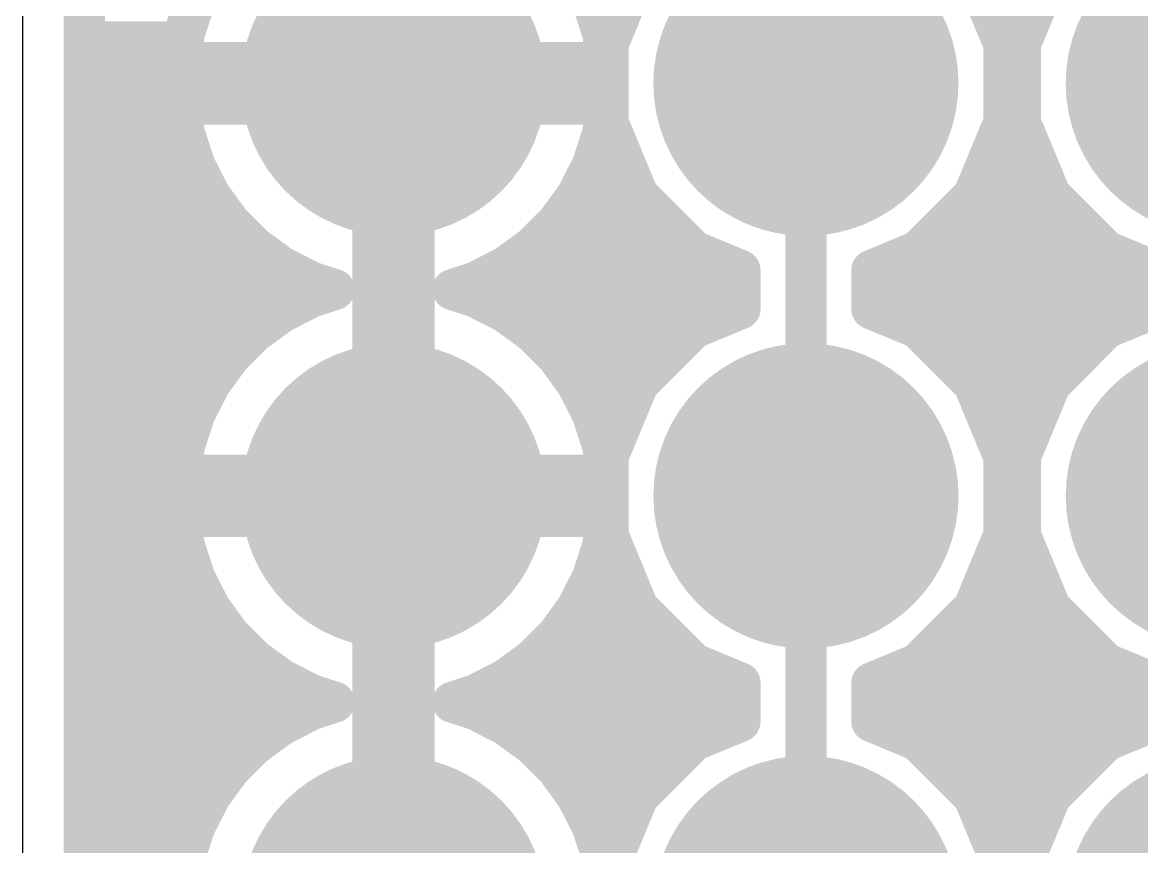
# Model space of a CAD drawing. Extents: x 0 to 38, y 0 to 44.4.
# Drawn here: x 0 to 6.89, y 19.94 to 25.01 of the extents above; entities that cross this region are included whole.
import ezdxf

# ---------------------------------------------------------------- set-up
doc = ezdxf.new("R2010")
doc.units = 0
for name, color, linetype in [('1', 22, 'CONTINUOUS'), ('17', 82, 'CONTINUOUS'), ('20', 7, 'CONTINUOUS')]:
    doc.layers.add(name, color=color, linetype=linetype)

# ---------------------------------------------------------------- blocks, each defined once
blk = doc.blocks.new('ROUNDP')
at = {"const_width": 0.5}
blk.add_lwpolyline([(0, -0.25, 1), (0, 0.25, 1), (0, -0.25)], format="xyb", dxfattribs=at)

msp = doc.modelspace()

# ---------------------------------------------------------------- linework, layer by layer
at = {"layer": '1', "const_width": 0.254}
for points in [[(0.381, 0.381), (0.381, 44.059)], [(2.413, 27.051), (2.413, 24.765)], [(2.159, 24.765), (2.159, 25.9551)], [(3.7924, 25.3286), (3.6068, 24.8805)], [(6.0452, 24.8805), (5.8596, 25.3286)], [(6.3324, 25.3286), (6.1468, 24.8805)], [(1.062, 25.145), (0.9977, 24.9473)], [(3.5743, 24.9473), (3.51, 25.145)], [(0.9977, 24.9473), (0.9689, 24.765)], [(3.6031, 24.765), (3.5743, 24.9473)], [(0.381, 24.892), (0.989, 24.892)], [(2.159, 24.892), (2.413, 24.892)], [(3.583, 24.892), (3.6116, 24.892)], [(3.6068, 24.8805), (3.6068, 24.3955)], [(6.0404, 24.892), (6.1516, 24.892)], [(6.0452, 24.3955), (6.0452, 24.8805)], [(6.1468, 24.8805), (6.1468, 24.3955)], [(0.9689, 24.765), (2.159, 24.765)], [(2.413, 24.765), (2.159, 24.765)], [(2.159, 24.765), (2.159, 24.511)], [(2.413, 24.511), (2.413, 24.765)], [(2.413, 24.765), (3.6031, 24.765)], [(0.381, 24.638), (2.159, 24.638)], [(2.413, 24.638), (3.6068, 24.638)], [(4.826, 24.638), (4.826, 22.098)], [(6.0452, 24.638), (6.1468, 24.638)], [(2.159, 24.511), (0.9689, 24.511)], [(0.9689, 24.511), (0.9977, 24.3287)], [(2.159, 23.4151), (2.159, 24.511)], [(2.159, 24.511), (2.413, 24.511)], [(2.413, 24.511), (2.413, 22.225)], [(3.6031, 24.511), (2.413, 24.511)], [(3.5743, 24.3287), (3.6031, 24.511)], [(0.381, 24.384), (0.989, 24.384)], [(2.159, 24.384), (2.413, 24.384)], [(3.583, 24.384), (3.6116, 24.384)], [(3.6068, 24.3955), (3.7924, 23.9474)], [(5.8596, 23.9474), (6.0452, 24.3955)], [(6.0404, 24.384), (6.1516, 24.384)], [(6.1468, 24.3955), (6.3324, 23.9474)], [(0.9977, 24.3287), (1.062, 24.131)], [(3.51, 24.131), (3.5743, 24.3287)], [(0.381, 24.13), (1.0625, 24.13)], [(1.062, 24.131), (1.1563, 23.9457)], [(2.159, 24.13), (2.413, 24.13)], [(3.4156, 23.9457), (3.51, 24.131)], [(3.5095, 24.13), (3.7168, 24.13)], [(5.9352, 24.13), (6.2568, 24.13)], [(1.1563, 23.9457), (1.2786, 23.7776)], [(3.2934, 23.7776), (3.4156, 23.9457)], [(3.7924, 23.9474), (4.1354, 23.6044)], [(5.5166, 23.6044), (5.8596, 23.9474)], [(6.3324, 23.9474), (6.6754, 23.6044)], [(0.381, 23.876), (1.207, 23.876)], [(2.159, 23.876), (2.413, 23.876)], [(3.365, 23.876), (3.8638, 23.876)], [(5.7882, 23.876), (6.4038, 23.876)], [(1.2786, 23.7776), (1.4256, 23.6305)], [(3.1464, 23.6305), (3.2934, 23.7776)], [(0.381, 23.622), (1.4373, 23.622)], [(1.4256, 23.6305), (1.5937, 23.5084)], [(2.159, 23.622), (2.413, 23.622)], [(2.9783, 23.5084), (3.1464, 23.6305)], [(3.1347, 23.622), (4.1178, 23.622)], [(4.1354, 23.6044), (4.4196, 23.4867)], [(5.2324, 23.4867), (5.5166, 23.6044)], [(5.5342, 23.622), (6.6578, 23.622)], [(6.6754, 23.6044), (7.1235, 23.4188)], [(1.5937, 23.5084), (1.779, 23.414)], [(2.793, 23.414), (2.9783, 23.5084)], [(4.4196, 23.4867), (4.4196, 23.2493)], [(5.2324, 23.2493), (5.2324, 23.4867)], [(1.779, 23.414), (1.9205, 23.368)], [(2.159, 22.225), (2.159, 23.4151)], [(2.6515, 23.368), (2.793, 23.414)], [(0.381, 23.368), (1.9205, 23.368)], [(1.779, 23.322), (1.5937, 23.2276)], [(1.9205, 23.368), (1.779, 23.322)], [(2.159, 23.368), (2.413, 23.368)], [(2.793, 23.322), (2.6515, 23.368)], [(2.6515, 23.368), (4.4196, 23.368)], [(2.9783, 23.2276), (2.793, 23.322)], [(5.2324, 23.368), (11.5316, 23.368)], [(7.1235, 23.3172), (6.6754, 23.1316)], [(4.4196, 23.2493), (4.1354, 23.1316)], [(5.5166, 23.1316), (5.2324, 23.2493)], [(1.5937, 23.2276), (1.4256, 23.1054)], [(3.1464, 23.1054), (2.9783, 23.2276)], [(0.381, 23.114), (1.4373, 23.114)], [(1.4256, 23.1054), (1.2786, 22.9584)], [(2.159, 23.114), (2.413, 23.114)], [(3.1347, 23.114), (4.1178, 23.114)], [(3.2934, 22.9584), (3.1464, 23.1054)], [(4.1354, 23.1316), (3.7924, 22.7886)], [(5.8596, 22.7886), (5.5166, 23.1316)], [(5.5342, 23.114), (6.6578, 23.114)], [(6.6754, 23.1316), (6.3324, 22.7886)], [(1.2786, 22.9584), (1.1563, 22.7903)], [(3.4156, 22.7903), (3.2934, 22.9584)], [(0.381, 22.86), (1.207, 22.86)], [(2.159, 22.86), (2.413, 22.86)], [(3.365, 22.86), (3.8638, 22.86)], [(5.7882, 22.86), (6.4038, 22.86)], [(1.1563, 22.7903), (1.062, 22.605)], [(3.51, 22.605), (3.4156, 22.7903)], [(3.7924, 22.7886), (3.6068, 22.3405)], [(6.0452, 22.3405), (5.8596, 22.7886)], [(6.3324, 22.7886), (6.1468, 22.3405)], [(0.381, 22.606), (1.0625, 22.606)], [(1.062, 22.605), (0.9977, 22.4073)], [(2.159, 22.606), (2.413, 22.606)], [(3.5095, 22.606), (3.7168, 22.606)], [(3.5743, 22.4073), (3.51, 22.605)], [(5.9352, 22.606), (6.2568, 22.606)], [(0.381, 22.352), (0.989, 22.352)], [(0.9977, 22.4073), (0.9689, 22.225)], [(2.159, 22.352), (2.413, 22.352)], [(3.6031, 22.225), (3.5743, 22.4073)], [(3.583, 22.352), (3.6116, 22.352)], [(6.0404, 22.352), (6.1516, 22.352)], [(3.6068, 22.3405), (3.6068, 21.8555)], [(6.0452, 21.8555), (6.0452, 22.3405)], [(6.1468, 22.3405), (6.1468, 21.8555)], [(0.9689, 22.225), (2.159, 22.225)], [(2.413, 22.225), (2.159, 22.225)], [(2.159, 22.225), (2.159, 21.971)], [(2.413, 21.971), (2.413, 22.225)], [(2.413, 22.225), (3.6031, 22.225)], [(0.381, 22.098), (2.159, 22.098)], [(2.413, 22.098), (3.6068, 22.098)], [(4.826, 22.098), (4.826, 19.558)], [(6.0452, 22.098), (6.1468, 22.098)], [(2.159, 21.971), (0.9689, 21.971)], [(0.9689, 21.971), (0.9977, 21.7887)], [(2.159, 20.8751), (2.159, 21.971)], [(2.159, 21.971), (2.413, 21.971)], [(2.413, 21.971), (2.413, 19.685)], [(3.6031, 21.971), (2.413, 21.971)], [(3.5743, 21.7887), (3.6031, 21.971)], [(0.381, 21.844), (0.989, 21.844)], [(2.159, 21.844), (2.413, 21.844)], [(3.583, 21.844), (3.6116, 21.844)], [(3.6068, 21.8555), (3.7924, 21.4074)], [(5.8596, 21.4074), (6.0452, 21.8555)], [(6.0404, 21.844), (6.1516, 21.844)], [(6.1468, 21.8555), (6.3324, 21.4074)], [(0.9977, 21.7887), (1.062, 21.591)], [(3.51, 21.591), (3.5743, 21.7887)], [(0.381, 21.59), (1.0625, 21.59)], [(1.062, 21.591), (1.1563, 21.4057)], [(2.159, 21.59), (2.413, 21.59)], [(3.4156, 21.4057), (3.51, 21.591)], [(3.5095, 21.59), (3.7168, 21.59)], [(5.9352, 21.59), (6.2568, 21.59)], [(1.1563, 21.4057), (1.2786, 21.2376)], [(3.2934, 21.2376), (3.4156, 21.4057)], [(3.7924, 21.4074), (4.1354, 21.0644)], [(5.5166, 21.0644), (5.8596, 21.4074)], [(6.3324, 21.4074), (6.6754, 21.0644)], [(0.381, 21.336), (1.207, 21.336)], [(2.159, 21.336), (2.413, 21.336)], [(3.365, 21.336), (3.8638, 21.336)], [(5.7882, 21.336), (6.4038, 21.336)], [(1.2786, 21.2376), (1.4256, 21.0906)], [(3.1464, 21.0906), (3.2934, 21.2376)], [(0.381, 21.082), (1.4373, 21.082)], [(1.4256, 21.0906), (1.5937, 20.9684)], [(2.159, 21.082), (2.413, 21.082)], [(2.9783, 20.9684), (3.1464, 21.0906)], [(3.1347, 21.082), (4.1178, 21.082)], [(4.1354, 21.0644), (4.4196, 20.9467)], [(5.2324, 20.9467), (5.5166, 21.0644)], [(5.5342, 21.082), (6.6578, 21.082)], [(6.6754, 21.0644), (7.1235, 20.8788)], [(1.5937, 20.9684), (1.779, 20.874)], [(2.793, 20.874), (2.9783, 20.9684)], [(4.4196, 20.9467), (4.4196, 20.7093)], [(5.2324, 20.7093), (5.2324, 20.9467)], [(1.779, 20.874), (1.9205, 20.828)], [(2.159, 19.685), (2.159, 20.8751)], [(2.6515, 20.828), (2.793, 20.874)], [(0.381, 20.828), (1.9205, 20.828)], [(1.779, 20.782), (1.5937, 20.6876)], [(1.9205, 20.828), (1.779, 20.782)], [(2.159, 20.828), (2.413, 20.828)], [(2.793, 20.782), (2.6515, 20.828)], [(2.6515, 20.828), (4.4196, 20.828)], [(2.9783, 20.6876), (2.793, 20.782)], [(5.2324, 20.828), (9.5779, 20.828)], [(7.1235, 20.7772), (6.6754, 20.5916)], [(4.4196, 20.7093), (4.1354, 20.5916)], [(5.5166, 20.5916), (5.2324, 20.7093)], [(1.5937, 20.6876), (1.4256, 20.5654)], [(3.1464, 20.5654), (2.9783, 20.6876)], [(0.381, 20.574), (1.4373, 20.574)], [(1.4256, 20.5654), (1.2786, 20.4184)], [(2.159, 20.574), (2.413, 20.574)], [(3.1347, 20.574), (4.1178, 20.574)], [(3.2934, 20.4184), (3.1464, 20.5654)], [(4.1354, 20.5916), (3.7924, 20.2486)], [(5.8596, 20.2486), (5.5166, 20.5916)], [(5.5342, 20.574), (6.6578, 20.574)], [(6.6754, 20.5916), (6.3324, 20.2486)], [(1.2786, 20.4184), (1.1563, 20.2503)], [(3.4156, 20.2503), (3.2934, 20.4184)], [(0.381, 20.32), (1.207, 20.32)], [(2.159, 20.32), (2.413, 20.32)], [(3.365, 20.32), (3.8638, 20.32)], [(5.7882, 20.32), (6.4038, 20.32)], [(1.1563, 20.2503), (1.062, 20.065)], [(3.51, 20.065), (3.4156, 20.2503)], [(3.7924, 20.2486), (3.6068, 19.8005)], [(6.0452, 19.8005), (5.8596, 20.2486)], [(6.3324, 20.2486), (6.1468, 19.8005)], [(0.381, 20.066), (1.0625, 20.066)], [(1.062, 20.065), (0.9977, 19.8673)], [(2.159, 20.066), (2.413, 20.066)], [(3.5095, 20.066), (3.7168, 20.066)], [(3.5743, 19.8673), (3.51, 20.065)], [(5.9352, 20.066), (6.2568, 20.066)], [(0.9977, 19.8673), (0.9689, 19.685)], [(3.6031, 19.685), (3.5743, 19.8673)], [(0.381, 19.812), (0.989, 19.812)], [(2.159, 19.812), (2.413, 19.812)], [(3.583, 19.812), (3.6116, 19.812)], [(6.0404, 19.812), (6.1516, 19.812)]]:
    msp.add_lwpolyline(points, dxfattribs=at)
at = {"layer": '1', "const_width": 0.127}
for points in [[(0.9373, 24.9669, 1), (1.0581, 24.9277)], [(1.0604, 24.9374, 1), (0.935, 24.9572)], [(3.637, 24.9572, 1), (3.5116, 24.9374)], [(3.5139, 24.9277, 1), (3.6347, 24.9669)], [(0.381, 24.9555, 1), (0.381, 24.8285)], [(0.989, 24.8285, 1), (0.989, 24.9555)], [(2.159, 24.9555, 1), (2.159, 24.8285)], [(2.413, 24.8285, 1), (2.413, 24.9555)], [(3.583, 24.9555, 1), (3.583, 24.8285)], [(3.6703, 24.8805, 1), (3.5433, 24.8805)], [(3.5481, 24.9048, 1), (3.6655, 24.8562)], [(3.6116, 24.8285, 1), (3.6116, 24.9555)], [(6.0404, 24.9555, 1), (6.0404, 24.8285)], [(6.1087, 24.8805, 1), (5.9817, 24.8805)], [(5.9865, 24.8562, 1), (6.1039, 24.9048)], [(6.2103, 24.8805, 1), (6.0833, 24.8805)], [(6.0881, 24.9048, 1), (6.2055, 24.8562)], [(6.1516, 24.8285, 1), (6.1516, 24.9555)], [(0.9689, 24.8285, 1), (0.9689, 24.7015)], [(2.159, 24.8285, 1), (2.159, 24.7015)], [(2.2225, 24.765, 1), (2.0955, 24.765)], [(2.159, 24.7015, 1), (2.159, 24.8285)], [(2.4765, 24.765, 1), (2.3495, 24.765)], [(2.413, 24.8285, 1), (2.413, 24.7015)], [(2.413, 24.7015, 1), (2.413, 24.8285)], [(3.6031, 24.7015, 1), (3.6031, 24.8285)], [(0.9061, 24.7749, 1), (1.0316, 24.7551)], [(2.0955, 24.765, 1), (2.2225, 24.765)], [(2.3495, 24.765, 1), (2.4765, 24.765)], [(3.5404, 24.7551, 1), (3.6659, 24.7749)], [(0.381, 24.7015, 1), (0.381, 24.5745)], [(2.159, 24.5745, 1), (2.159, 24.7015)], [(2.413, 24.7015, 1), (2.413, 24.5745)], [(3.6068, 24.5745, 1), (3.6068, 24.7015)], [(4.8895, 24.638, 1), (4.7625, 24.638)], [(6.0452, 24.7015, 1), (6.0452, 24.5745)], [(6.1468, 24.5745, 1), (6.1468, 24.7015)], [(1.0316, 24.5209, 1), (0.9061, 24.5011)], [(0.9689, 24.5745, 1), (0.9689, 24.4475)], [(2.2225, 24.511, 1), (2.0955, 24.511)], [(2.159, 24.5745, 1), (2.159, 24.4475)], [(2.159, 24.4475, 1), (2.159, 24.5745)], [(2.4765, 24.511, 1), (2.3495, 24.511)], [(2.413, 24.5745, 1), (2.413, 24.4475)], [(2.413, 24.4475, 1), (2.413, 24.5745)], [(3.6659, 24.5011, 1), (3.5404, 24.5209)], [(3.6031, 24.4475, 1), (3.6031, 24.5745)], [(2.0955, 24.511, 1), (2.2225, 24.511)], [(2.3495, 24.511, 1), (2.4765, 24.511)], [(0.381, 24.4475, 1), (0.381, 24.3205)], [(0.989, 24.3205, 1), (0.989, 24.4475)], [(2.159, 24.4475, 1), (2.159, 24.3205)], [(2.413, 24.3205, 1), (2.413, 24.4475)], [(3.583, 24.4475, 1), (3.583, 24.3205)], [(3.6655, 24.4198, 1), (3.5481, 24.3712)], [(3.6116, 24.3205, 1), (3.6116, 24.4475)], [(6.0404, 24.4475, 1), (6.0404, 24.3205)], [(6.1039, 24.3712, 1), (5.9865, 24.4198)], [(6.2055, 24.4198, 1), (6.0881, 24.3712)], [(6.1516, 24.3205, 1), (6.1516, 24.4475)], [(1.0581, 24.3483, 1), (0.9373, 24.3091)], [(3.6347, 24.3091, 1), (3.5139, 24.3483)], [(3.5433, 24.3955, 1), (3.6703, 24.3955)], [(5.9817, 24.3955, 1), (6.1087, 24.3955)], [(6.0833, 24.3955, 1), (6.2103, 24.3955)], [(0.935, 24.3188, 1), (1.0604, 24.3386)], [(3.5116, 24.3386, 1), (3.637, 24.3188)], [(0.381, 24.1935, 1), (0.381, 24.0665)], [(1.1185, 24.1598, 1), (1.0054, 24.1022)], [(1.0016, 24.1114, 1), (1.1224, 24.1506)], [(1.0625, 24.0665, 1), (1.0625, 24.1935)], [(2.159, 24.1935, 1), (2.159, 24.0665)], [(2.413, 24.0665, 1), (2.413, 24.1935)], [(3.5095, 24.1935, 1), (3.5095, 24.0665)], [(3.4496, 24.1506, 1), (3.5704, 24.1114)], [(3.5666, 24.1022, 1), (3.4535, 24.1598)], [(3.7168, 24.0665, 1), (3.7168, 24.1935)], [(5.9352, 24.1935, 1), (5.9352, 24.0665)], [(6.2568, 24.0665, 1), (6.2568, 24.1935)], [(1.2077, 23.9831, 1), (1.105, 23.9084)], [(3.467, 23.9084, 1), (3.3643, 23.9831)], [(3.8373, 23.9923, 1), (3.7475, 23.9025)], [(5.9045, 23.9025, 1), (5.8147, 23.9923)], [(6.3773, 23.9923, 1), (6.2875, 23.9025)], [(0.381, 23.9395, 1), (0.381, 23.8125)], [(1.0998, 23.9169, 1), (1.2129, 23.9746)], [(1.207, 23.8125, 1), (1.207, 23.9395)], [(2.159, 23.9395, 1), (2.159, 23.8125)], [(2.413, 23.8125, 1), (2.413, 23.9395)], [(3.365, 23.9395, 1), (3.365, 23.8125)], [(3.3591, 23.9746, 1), (3.4722, 23.9169)], [(3.7337, 23.9231, 1), (3.8511, 23.9717)], [(3.8638, 23.8125, 1), (3.8638, 23.9395)], [(5.7882, 23.9395, 1), (5.7882, 23.8125)], [(5.8009, 23.9717, 1), (5.9183, 23.9231)], [(6.2737, 23.9231, 1), (6.3911, 23.9717)], [(6.4038, 23.8125, 1), (6.4038, 23.9395)], [(1.3235, 23.8225, 1), (1.2336, 23.7327)], [(1.2272, 23.7402, 1), (1.3299, 23.8149)], [(3.2421, 23.8149, 1), (3.3448, 23.7402)], [(3.3383, 23.7327, 1), (3.2485, 23.8225)], [(0.381, 23.6855, 1), (0.381, 23.5585)], [(1.4629, 23.6819, 1), (1.3882, 23.5792)], [(1.3807, 23.5856, 1), (1.4705, 23.6755)], [(1.4373, 23.5585, 1), (1.4373, 23.6855)], [(2.159, 23.6855, 1), (2.159, 23.5585)], [(2.413, 23.5585, 1), (2.413, 23.6855)], [(3.1347, 23.6855, 1), (3.1347, 23.5585)], [(3.1015, 23.6755, 1), (3.1913, 23.5856)], [(3.1838, 23.5792, 1), (3.1091, 23.6819)], [(4.1597, 23.6631, 1), (4.1111, 23.5457)], [(4.1178, 23.5585, 1), (4.1178, 23.6855)], [(5.5342, 23.6855, 1), (5.5342, 23.5585)], [(5.5409, 23.5457, 1), (5.4923, 23.6631)], [(6.6997, 23.6631, 1), (6.6511, 23.5457)], [(6.6578, 23.5585, 1), (6.6578, 23.6855)], [(4.0905, 23.5595, 1), (4.1803, 23.6493)], [(5.4717, 23.6493, 1), (5.5615, 23.5595)], [(6.6305, 23.5595, 1), (6.7203, 23.6493)], [(1.6226, 23.5649, 1), (1.5649, 23.4518)], [(1.5564, 23.457, 1), (1.6311, 23.5597)], [(2.9409, 23.5597, 1), (3.0156, 23.457)], [(3.0071, 23.4518, 1), (2.9494, 23.5649)], [(4.4831, 23.4867, 1), (4.3561, 23.4867)], [(4.3953, 23.428, 1), (4.4439, 23.5454)], [(5.2959, 23.4867, 1), (5.1689, 23.4867)], [(5.2081, 23.5454, 1), (5.2567, 23.428)], [(1.7986, 23.4744, 1), (1.7594, 23.3536)], [(1.7502, 23.3574, 1), (1.8078, 23.4705)], [(2.2225, 23.4151, 1), (2.0955, 23.4151)], [(2.7642, 23.4705, 1), (2.8218, 23.3574)], [(2.8126, 23.3536, 1), (2.7734, 23.4744)], [(0.381, 23.4315, 1), (0.381, 23.3045)], [(1.7594, 23.3824, 1), (1.7986, 23.2616)], [(1.8078, 23.2655, 1), (1.7502, 23.3786)], [(1.9401, 23.3076, 1), (1.9008, 23.4284)], [(1.9008, 23.3076, 1), (1.9401, 23.4284)], [(1.9205, 23.3045, 1), (1.9205, 23.4315)], [(2.159, 23.4315, 1), (2.159, 23.3045)], [(2.0955, 23.4151, 1), (2.2225, 23.4151)], [(2.413, 23.3045, 1), (2.413, 23.4315)], [(2.6712, 23.4284, 1), (2.6319, 23.3076)], [(2.6515, 23.4315, 1), (2.6515, 23.3045)], [(2.6319, 23.4284, 1), (2.6712, 23.3076)], [(2.8218, 23.3786, 1), (2.7642, 23.2655)], [(2.7734, 23.2616, 1), (2.8126, 23.3824)], [(4.4196, 23.3045, 1), (4.4196, 23.4315)], [(5.2324, 23.4315, 1), (5.2324, 23.3045)], [(4.4439, 23.1906, 1), (4.3953, 23.308)], [(5.2567, 23.308, 1), (5.2081, 23.1906)], [(1.5649, 23.2842, 1), (1.6226, 23.1711)], [(1.6311, 23.1763, 1), (1.5564, 23.279)], [(3.0156, 23.279, 1), (2.9409, 23.1763)], [(2.9494, 23.1711, 1), (3.0071, 23.2842)], [(4.3561, 23.2493, 1), (4.4831, 23.2493)], [(5.1689, 23.2493, 1), (5.2959, 23.2493)], [(0.381, 23.1775, 1), (0.381, 23.0505)], [(1.4705, 23.0605, 1), (1.3807, 23.1503)], [(1.4373, 23.0505, 1), (1.4373, 23.1775)], [(2.159, 23.1775, 1), (2.159, 23.0505)], [(2.413, 23.0505, 1), (2.413, 23.1775)], [(3.1347, 23.1775, 1), (3.1347, 23.0505)], [(3.1913, 23.1503, 1), (3.1015, 23.0605)], [(4.1111, 23.1903, 1), (4.1597, 23.0729)], [(4.1803, 23.0867, 1), (4.0905, 23.1765)], [(4.1178, 23.0505, 1), (4.1178, 23.1775)], [(5.5615, 23.1765, 1), (5.4717, 23.0867)], [(5.5342, 23.1775, 1), (5.5342, 23.0505)], [(5.4923, 23.0729, 1), (5.5409, 23.1903)], [(6.6511, 23.1903, 1), (6.6997, 23.0729)], [(6.7203, 23.0867, 1), (6.6305, 23.1765)], [(6.6578, 23.0505, 1), (6.6578, 23.1775)], [(1.3882, 23.1568, 1), (1.4629, 23.0541)], [(3.1091, 23.0541, 1), (3.1838, 23.1568)], [(1.2336, 23.0033, 1), (1.3235, 22.9135)], [(1.3299, 22.9211, 1), (1.2272, 22.9958)], [(3.3448, 22.9958, 1), (3.2421, 22.9211)], [(3.2485, 22.9135, 1), (3.3383, 23.0033)], [(0.381, 22.9235, 1), (0.381, 22.7965)], [(1.207, 22.7965, 1), (1.207, 22.9235)], [(2.159, 22.9235, 1), (2.159, 22.7965)], [(2.413, 22.7965, 1), (2.413, 22.9235)], [(3.365, 22.9235, 1), (3.365, 22.7965)], [(3.8638, 22.7965, 1), (3.8638, 22.9235)], [(5.7882, 22.9235, 1), (5.7882, 22.7965)], [(6.4038, 22.7965, 1), (6.4038, 22.9235)], [(1.105, 22.8276, 1), (1.2077, 22.7529)], [(1.2129, 22.7614, 1), (1.0998, 22.8191)], [(3.4722, 22.8191, 1), (3.3591, 22.7614)], [(3.3643, 22.7529, 1), (3.467, 22.8276)], [(3.7475, 22.8335, 1), (3.8373, 22.7437)], [(3.8511, 22.7643, 1), (3.7337, 22.8129)], [(5.9183, 22.8129, 1), (5.8009, 22.7643)], [(5.8147, 22.7437, 1), (5.9045, 22.8335)], [(6.2875, 22.8335, 1), (6.3773, 22.7437)], [(6.3911, 22.7643, 1), (6.2737, 22.8129)], [(0.381, 22.6695, 1), (0.381, 22.5425)], [(1.0054, 22.6338, 1), (1.1185, 22.5762)], [(1.1224, 22.5854, 1), (1.0016, 22.6246)], [(1.0625, 22.5425, 1), (1.0625, 22.6695)], [(2.159, 22.6695, 1), (2.159, 22.5425)], [(2.413, 22.5425, 1), (2.413, 22.6695)], [(3.5095, 22.6695, 1), (3.5095, 22.5425)], [(3.5704, 22.6246, 1), (3.4496, 22.5854)], [(3.4535, 22.5762, 1), (3.5666, 22.6338)], [(3.7168, 22.5425, 1), (3.7168, 22.6695)], [(5.9352, 22.6695, 1), (5.9352, 22.5425)], [(6.2568, 22.5425, 1), (6.2568, 22.6695)], [(0.381, 22.4155, 1), (0.381, 22.2885)], [(0.9373, 22.4269, 1), (1.0581, 22.3877)], [(1.0604, 22.3974, 1), (0.935, 22.4172)], [(0.989, 22.2885, 1), (0.989, 22.4155)], [(2.159, 22.4155, 1), (2.159, 22.2885)], [(2.413, 22.2885, 1), (2.413, 22.4155)], [(3.637, 22.4172, 1), (3.5116, 22.3974)], [(3.5139, 22.3877, 1), (3.6347, 22.4269)], [(3.583, 22.4155, 1), (3.583, 22.2885)], [(3.6116, 22.2885, 1), (3.6116, 22.4155)], [(6.0404, 22.4155, 1), (6.0404, 22.2885)], [(6.1516, 22.2885, 1), (6.1516, 22.4155)], [(3.6703, 22.3405, 1), (3.5433, 22.3405)], [(3.5481, 22.3648, 1), (3.6655, 22.3162)], [(6.1087, 22.3405, 1), (5.9817, 22.3405)], [(5.9865, 22.3162, 1), (6.1039, 22.3648)], [(6.2103, 22.3405, 1), (6.0833, 22.3405)], [(6.0881, 22.3648, 1), (6.2055, 22.3162)], [(0.9689, 22.2885, 1), (0.9689, 22.1615)], [(2.159, 22.2885, 1), (2.159, 22.1615)], [(2.2225, 22.225, 1), (2.0955, 22.225)], [(2.159, 22.1615, 1), (2.159, 22.2885)], [(2.4765, 22.225, 1), (2.3495, 22.225)], [(2.413, 22.2885, 1), (2.413, 22.1615)], [(2.413, 22.1615, 1), (2.413, 22.2885)], [(3.6031, 22.1615, 1), (3.6031, 22.2885)], [(0.9061, 22.2349, 1), (1.0316, 22.2151)], [(2.0955, 22.225, 1), (2.2225, 22.225)], [(2.3495, 22.225, 1), (2.4765, 22.225)], [(3.5404, 22.2151, 1), (3.6659, 22.2349)], [(0.381, 22.1615, 1), (0.381, 22.0345)], [(2.159, 22.0345, 1), (2.159, 22.1615)], [(2.413, 22.1615, 1), (2.413, 22.0345)], [(3.6068, 22.0345, 1), (3.6068, 22.1615)], [(4.8895, 22.098, 1), (4.7625, 22.098)], [(6.0452, 22.1615, 1), (6.0452, 22.0345)], [(6.1468, 22.0345, 1), (6.1468, 22.1615)], [(4.7625, 22.098, 1), (4.8895, 22.098)], [(1.0316, 21.9809, 1), (0.9061, 21.9611)], [(0.9689, 22.0345, 1), (0.9689, 21.9075)], [(2.2225, 21.971, 1), (2.0955, 21.971)], [(2.159, 22.0345, 1), (2.159, 21.9075)], [(2.159, 21.9075, 1), (2.159, 22.0345)], [(2.4765, 21.971, 1), (2.3495, 21.971)], [(2.413, 22.0345, 1), (2.413, 21.9075)], [(2.413, 21.9075, 1), (2.413, 22.0345)], [(3.6659, 21.9611, 1), (3.5404, 21.9809)], [(3.6031, 21.9075, 1), (3.6031, 22.0345)], [(2.0955, 21.971, 1), (2.2225, 21.971)], [(2.3495, 21.971, 1), (2.4765, 21.971)], [(0.381, 21.9075, 1), (0.381, 21.7805)], [(0.989, 21.7805, 1), (0.989, 21.9075)], [(2.159, 21.9075, 1), (2.159, 21.7805)], [(2.413, 21.7805, 1), (2.413, 21.9075)], [(3.583, 21.9075, 1), (3.583, 21.7805)], [(3.6655, 21.8798, 1), (3.5481, 21.8312)], [(3.6116, 21.7805, 1), (3.6116, 21.9075)], [(6.0404, 21.9075, 1), (6.0404, 21.7805)], [(6.1039, 21.8312, 1), (5.9865, 21.8798)], [(6.2055, 21.8798, 1), (6.0881, 21.8312)], [(6.1516, 21.7805, 1), (6.1516, 21.9075)], [(1.0581, 21.8083, 1), (0.9373, 21.7691)], [(0.935, 21.7788, 1), (1.0604, 21.7986)], [(3.5116, 21.7986, 1), (3.637, 21.7788)], [(3.6347, 21.7691, 1), (3.5139, 21.8083)], [(3.5433, 21.8555, 1), (3.6703, 21.8555)], [(5.9817, 21.8555, 1), (6.1087, 21.8555)], [(6.0833, 21.8555, 1), (6.2103, 21.8555)], [(0.381, 21.6535, 1), (0.381, 21.5265)], [(1.1185, 21.6198, 1), (1.0054, 21.5622)], [(1.0625, 21.5265, 1), (1.0625, 21.6535)], [(2.159, 21.6535, 1), (2.159, 21.5265)], [(2.413, 21.5265, 1), (2.413, 21.6535)], [(3.5095, 21.6535, 1), (3.5095, 21.5265)], [(3.5666, 21.5622, 1), (3.4535, 21.6198)], [(3.7168, 21.5265, 1), (3.7168, 21.6535)], [(5.9352, 21.6535, 1), (5.9352, 21.5265)], [(6.2568, 21.5265, 1), (6.2568, 21.6535)], [(1.0016, 21.5714, 1), (1.1224, 21.6106)], [(3.4496, 21.6106, 1), (3.5704, 21.5714)], [(1.2077, 21.4431, 1), (1.105, 21.3684)], [(3.467, 21.3684, 1), (3.3643, 21.4431)], [(3.8373, 21.4523, 1), (3.7475, 21.3625)], [(5.9045, 21.3625, 1), (5.8147, 21.4523)], [(6.3773, 21.4523, 1), (6.2875, 21.3625)], [(0.381, 21.3995, 1), (0.381, 21.2725)], [(1.0998, 21.3769, 1), (1.2129, 21.4346)], [(1.207, 21.2725, 1), (1.207, 21.3995)], [(2.159, 21.3995, 1), (2.159, 21.2725)], [(2.413, 21.2725, 1), (2.413, 21.3995)], [(3.365, 21.3995, 1), (3.365, 21.2725)], [(3.3591, 21.4346, 1), (3.4722, 21.3769)], [(3.7337, 21.3831, 1), (3.8511, 21.4317)], [(3.8638, 21.2725, 1), (3.8638, 21.3995)], [(5.7882, 21.3995, 1), (5.7882, 21.2725)], [(5.8009, 21.4317, 1), (5.9183, 21.3831)], [(6.2737, 21.3831, 1), (6.3911, 21.4317)], [(6.4038, 21.2725, 1), (6.4038, 21.3995)], [(1.3235, 21.2825, 1), (1.2336, 21.1927)], [(1.2272, 21.2002, 1), (1.3299, 21.2749)], [(3.2421, 21.2749, 1), (3.3448, 21.2002)], [(3.3383, 21.1927, 1), (3.2485, 21.2825)], [(0.381, 21.1455, 1), (0.381, 21.0185)], [(1.4629, 21.1419, 1), (1.3882, 21.0392)], [(1.3807, 21.0456, 1), (1.4705, 21.1355)], [(1.4373, 21.0185, 1), (1.4373, 21.1455)], [(2.159, 21.1455, 1), (2.159, 21.0185)], [(2.413, 21.0185, 1), (2.413, 21.1455)], [(3.1347, 21.1455, 1), (3.1347, 21.0185)], [(3.1015, 21.1355, 1), (3.1913, 21.0456)], [(3.1838, 21.0392, 1), (3.1091, 21.1419)], [(4.1597, 21.1231, 1), (4.1111, 21.0057)], [(4.0905, 21.0195, 1), (4.1803, 21.1093)], [(4.1178, 21.0185, 1), (4.1178, 21.1455)], [(5.4717, 21.1093, 1), (5.5615, 21.0195)], [(5.5342, 21.1455, 1), (5.5342, 21.0185)], [(5.5409, 21.0057, 1), (5.4923, 21.1231)], [(6.6997, 21.1231, 1), (6.6511, 21.0057)], [(6.6305, 21.0195, 1), (6.7203, 21.1093)], [(6.6578, 21.0185, 1), (6.6578, 21.1455)], [(1.6226, 21.0249, 1), (1.5649, 20.9118)], [(3.0071, 20.9118, 1), (2.9494, 21.0249)], [(1.5564, 20.917, 1), (1.6311, 21.0197)], [(2.9409, 21.0197, 1), (3.0156, 20.917)], [(4.4831, 20.9467, 1), (4.3561, 20.9467)], [(4.3953, 20.888, 1), (4.4439, 21.0054)], [(5.2959, 20.9467, 1), (5.1689, 20.9467)], [(5.2081, 21.0054, 1), (5.2567, 20.888)], [(1.7986, 20.9344, 1), (1.7594, 20.8136)], [(1.7502, 20.8174, 1), (1.8078, 20.9305)], [(2.2225, 20.8751, 1), (2.0955, 20.8751)], [(2.7642, 20.9305, 1), (2.8218, 20.8174)], [(2.8126, 20.8136, 1), (2.7734, 20.9344)], [(0.381, 20.8915, 1), (0.381, 20.7645)], [(1.7594, 20.8424, 1), (1.7986, 20.7216)], [(1.8078, 20.7255, 1), (1.7502, 20.8386)], [(1.9401, 20.7676, 1), (1.9008, 20.8884)], [(1.9008, 20.7676, 1), (1.9401, 20.8884)], [(1.9205, 20.7645, 1), (1.9205, 20.8915)], [(2.159, 20.8915, 1), (2.159, 20.7645)], [(2.0955, 20.8751, 1), (2.2225, 20.8751)], [(2.413, 20.7645, 1), (2.413, 20.8915)], [(2.6712, 20.8884, 1), (2.6319, 20.7676)], [(2.6515, 20.8915, 1), (2.6515, 20.7645)], [(2.6319, 20.8884, 1), (2.6712, 20.7676)], [(2.8218, 20.8386, 1), (2.7642, 20.7255)], [(2.7734, 20.7216, 1), (2.8126, 20.8424)], [(4.4196, 20.7645, 1), (4.4196, 20.8915)], [(5.2324, 20.8915, 1), (5.2324, 20.7645)], [(4.4439, 20.6506, 1), (4.3953, 20.768)], [(5.2567, 20.768, 1), (5.2081, 20.6506)], [(1.5649, 20.7442, 1), (1.6226, 20.6311)], [(1.6311, 20.6363, 1), (1.5564, 20.739)], [(3.0156, 20.739, 1), (2.9409, 20.6363)], [(2.9494, 20.6311, 1), (3.0071, 20.7442)], [(4.3561, 20.7093, 1), (4.4831, 20.7093)], [(5.1689, 20.7093, 1), (5.2959, 20.7093)], [(0.381, 20.6375, 1), (0.381, 20.5105)], [(1.4705, 20.5205, 1), (1.3807, 20.6103)], [(1.4373, 20.5105, 1), (1.4373, 20.6375)], [(2.159, 20.6375, 1), (2.159, 20.5105)], [(2.413, 20.5105, 1), (2.413, 20.6375)], [(3.1347, 20.6375, 1), (3.1347, 20.5105)], [(3.1913, 20.6103, 1), (3.1015, 20.5205)], [(4.1111, 20.6503, 1), (4.1597, 20.5329)], [(4.1803, 20.5467, 1), (4.0905, 20.6365)], [(4.1178, 20.5105, 1), (4.1178, 20.6375)], [(5.5615, 20.6365, 1), (5.4717, 20.5467)], [(5.5342, 20.6375, 1), (5.5342, 20.5105)], [(5.4923, 20.5329, 1), (5.5409, 20.6503)], [(6.6511, 20.6503, 1), (6.6997, 20.5329)], [(6.7203, 20.5467, 1), (6.6305, 20.6365)], [(6.6578, 20.5105, 1), (6.6578, 20.6375)], [(1.3882, 20.6168, 1), (1.4629, 20.5141)], [(3.1091, 20.5141, 1), (3.1838, 20.6168)], [(1.3299, 20.3811, 1), (1.2272, 20.4558)], [(3.3448, 20.4558, 1), (3.2421, 20.3811)], [(1.2336, 20.4633, 1), (1.3235, 20.3735)], [(3.2485, 20.3735, 1), (3.3383, 20.4633)], [(0.381, 20.3835, 1), (0.381, 20.2565)], [(1.207, 20.2565, 1), (1.207, 20.3835)], [(2.159, 20.3835, 1), (2.159, 20.2565)], [(2.413, 20.2565, 1), (2.413, 20.3835)], [(3.365, 20.3835, 1), (3.365, 20.2565)], [(3.8638, 20.2565, 1), (3.8638, 20.3835)], [(5.7882, 20.3835, 1), (5.7882, 20.2565)], [(6.4038, 20.2565, 1), (6.4038, 20.3835)], [(1.105, 20.2876, 1), (1.2077, 20.2129)], [(1.2129, 20.2214, 1), (1.0998, 20.2791)], [(3.4722, 20.2791, 1), (3.3591, 20.2214)], [(3.3643, 20.2129, 1), (3.467, 20.2876)], [(3.7475, 20.2935, 1), (3.8373, 20.2037)], [(3.8511, 20.2243, 1), (3.7337, 20.2729)], [(5.9183, 20.2729, 1), (5.8009, 20.2243)], [(5.8147, 20.2037, 1), (5.9045, 20.2935)], [(6.2875, 20.2935, 1), (6.3773, 20.2037)], [(6.3911, 20.2243, 1), (6.2737, 20.2729)], [(0.381, 20.1295, 1), (0.381, 20.0025)], [(1.0054, 20.0938, 1), (1.1185, 20.0362)], [(1.1224, 20.0454, 1), (1.0016, 20.0846)], [(1.0625, 20.0025, 1), (1.0625, 20.1295)], [(2.159, 20.1295, 1), (2.159, 20.0025)], [(2.413, 20.0025, 1), (2.413, 20.1295)], [(3.5095, 20.1295, 1), (3.5095, 20.0025)], [(3.5704, 20.0846, 1), (3.4496, 20.0454)], [(3.4535, 20.0362, 1), (3.5666, 20.0938)], [(3.7168, 20.0025, 1), (3.7168, 20.1295)], [(5.9352, 20.1295, 1), (5.9352, 20.0025)], [(6.2568, 20.0025, 1), (6.2568, 20.1295)], [(1.0604, 19.8574, 1), (0.935, 19.8772)], [(3.637, 19.8772, 1), (3.5116, 19.8574)], [(0.9373, 19.8869, 1), (1.0581, 19.8477)], [(3.5139, 19.8477, 1), (3.6347, 19.8869)]]:
    msp.add_lwpolyline(points, format="xyb", dxfattribs=at)
at = {"layer": '20'}
msp.add_line((0, 44.44), (0, 0), dxfattribs=at)

# ---------------------------------------------------------------- block references
at = {"layer": '17', "xscale": 1.8796, "yscale": 1.8796}
for p in [(2.286, 24.638), (4.826, 24.638), (7.366, 24.638), (2.286, 22.098), (4.826, 22.098), (7.366, 22.098), (2.286, 19.558), (4.826, 19.558), (7.366, 19.558)]:
    msp.add_blockref('ROUNDP', p, dxfattribs=at)

doc.saveas('drawing.dxf')
